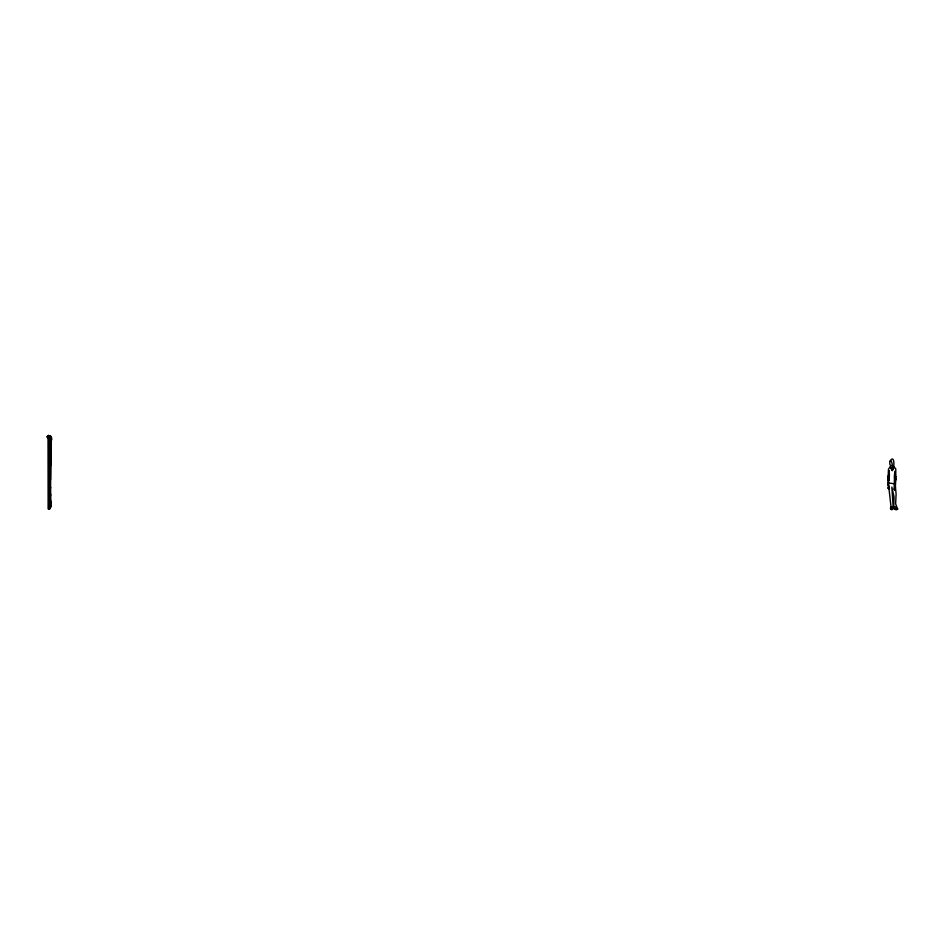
<?xml version="1.0" encoding="UTF-8"?>
<svg xmlns="http://www.w3.org/2000/svg" width="945" height="945" viewBox="0 0 945 945"><rect width="100%" height="100%" fill="white"/><g stroke="black" fill="none" stroke-linecap="round" stroke-linejoin="round"><path stroke-width="1.42" d="M50.156 506.874L50.144 457.439L50.132 461.762M50.935 439.319L50.392 437.027L50.581 460.877M892.423 508.457C892.753 511.375 888.95 508.823 891.029 506.851L892.871 506.981L893.072 505.315L891.844 487.053L894.041 496.857L893.686 508.776L896.084 509.78L897.726 509.308L895.636 503.909L896.096 494.046L895.411 486.604M50.085 507.087C49.353 513.631 48.786 499.303 49.731 491.294M50.262 455.112L50.64 442.555L50.687 452.761L50.203 437.027L49.447 437.015M50.368 449.159L50.002 437.393L51.325 436.956L50.498 454.722M51.042 441.256C53.558 437.996 49.093 433.46 48.077 437.996C45.206 434.416 53.192 437.358 48.077 437.996L47.64 436.271L48.585 435.952L48.585 438.067L47.64 436.271L49.093 436.035L47.64 437.759L47.64 436.271L50.758 436.271L49.943 437.015L47.64 436.271L47.25 437.015L51.325 437.027M51.077 443.559L51.231 436.956L50.758 437.759M49.483 498.192L50.12 472.039M50.428 437.074L50.593 458.337L50.345 440.535L50.581 454.958M50.782 453.742L50.782 453.139M51.03 449.914L50.935 437.311L50.912 440.205M50.865 447.776L50.865 441.693M50.983 449.501L50.935 442.815M50.959 440.429L50.995 437.027M50.841 448.804L50.888 444.563M50.817 454.108L50.888 448.509M50.912 441.74L50.64 450.292L50.357 441.008M50.947 455.962L51.006 445.39M50.628 453.624L50.699 447.694M50.806 455.372L50.817 447.28M50.912 455.466L50.758 463.711M889.316 470.657L888.194 488.305M50.817 454.143L50.522 480.06M50.404 447.009L50.227 452.253L50.097 450.375M50.628 443.276L50.64 442.461M50.746 446.111L50.617 453.517L50.463 451.072M50.782 456.683L50.77 454.651M50.876 457.463L50.605 465.507L50.333 444.457L50.487 456.671A2.091 1.299 -1.4 0 0 50.51 455.927L50.522 460.829L50.357 453.293M50.699 448.804L50.617 450.21L50.947 437.358M50.711 457.061L50.794 452.938L50.617 459.613L50.746 458.16M50.723 456.896L50.746 455.821M894.537 477.733L894.738 471.378M892.718 506.839L892.47 507.949M50.758 457.9L50.687 459.979M50.569 457.25L50.605 459.424M895.175 487.703L894.679 490.207L894.773 488.128M50.64 457.262L50.463 458.36L50.416 448.78M890.025 461.113C895.848 452.112 893.746 475.524 892.281 464.751C890.828 455.313 887.875 465.885 891.407 465.554M895.222 489.25L895.966 476.54M887.981 475.996L887.946 485.317M894.572 474.591L894.135 489.557L894.891 487.549M50.357 444.233L50.12 437.027L50.156 443.914M50.676 463.641L50.593 487.951M889.127 480.095L889.434 474.414M50.806 442.496L50.581 443.949L50.652 440.512L50.628 442.709M889.446 489.085L888.985 486.829M50.593 505.752L50.699 507.512M51.054 437.417L48.868 436.271L48.904 437.157L48.219 437.015L48.289 509.036L49.742 509.036M895.813 477.024L895.777 468.921L894.147 466.984M50.109 458.762L49.612 461.42M893.663 508.15L895.884 509.414L897.644 508.623M894.608 478.642L895.966 478.642M894.655 479.635L895.258 479.139L895.907 479.871M887.816 479.044L889.198 479.233M50.203 506.756L49.955 508.233L49.707 506.992M887.851 480.261L889.103 480.485M892.446 508.753L892.647 507.536M896.191 506.922L893.828 506.945M891.029 506.851L889.032 489.073L888.205 487.667L888.418 488.624M47.356 436.614L49.825 436.614L47.64 436.271L47.356 437.417L49.53 436.271M50.463 506.709L50.829 501.039M892.47 508.918L890.592 509.095M890.958 465.861L888.477 469.169L888.123 477.296M50.25 503.083L50.073 505.752M894.631 483.864L888.832 482.966M897.112 509.178L893.734 507.725M48.62 436.436L50.392 436.436M49.01 437.157L48.23 437.157L49.813 435.952L49.943 437.015L51.054 436.614L48.868 436.271L50.333 436.035L49.943 437.015L49.305 436.035M48.62 440.122L50.392 440.122M48.467 437.015L49.53 437.759L47.64 436.271L49.825 437.417L47.64 436.271L49.093 437.996L48.077 436.035M49.92 504.606L50.321 505.634M889.186 489.085L888.548 487.809M889.15 488.364L888.891 484.986M893.828 466.747L893.71 467.988A9.568 5.694 -90 0 1 892.186 470.693L890.296 466.948M49.282 506.874L49.695 508.386M49.376 488.341L49.719 490.538M893.592 466.523L892.174 470.22L890.521 466.83M49.813 506.874L50.061 508.079M49.766 504.417L50.002 506.638M50.581 457.912L50.487 450.871M50.581 459.518L50.522 457.971M894.868 489.711L895.387 487.785M50.971 506.685L50.711 494.412M50.357 445.26L50.428 447.351M50.51 459.613L50.487 458.608M50.333 455.183L50.404 459.825M49.861 498.759L49.636 471.933M50.628 487.277L50.676 495.345M49.766 436.436L49.742 459.164M49.742 465.034L49.742 478.229M49.612 436.436L49.565 459.164M49.636 464.007L49.66 478.229M49.483 436.436L49.364 459.164M49.234 440.098L49.234 509.036M48.986 436.436L49.045 459.164M48.951 506.107L49.01 509.036M48.927 459.164L48.786 436.436L48.703 509.036M48.797 506.107L48.821 509.036M48.514 435.22L48.549 509.036M51.278 437.027L51.266 443.028L51.243 437.086M49.754 506.65L49.754 506.65"/></g></svg>
